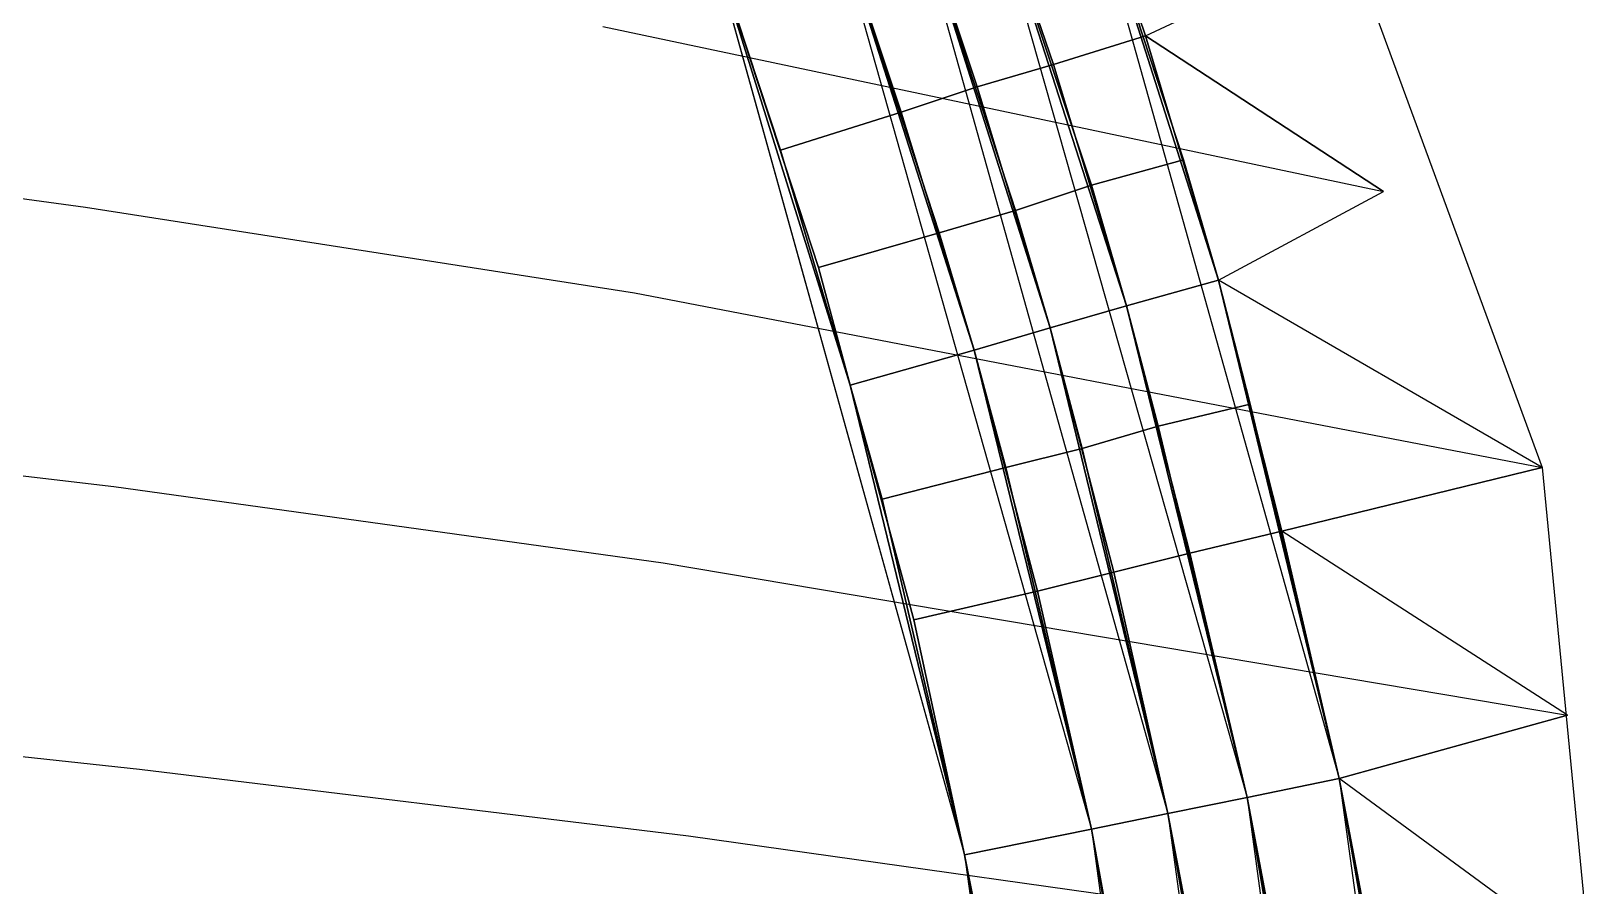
# Model space of a CAD drawing. Extents: x -24.1 to 24.1, y -24.4 to 24.4.
# Drawn here: x 19.059 to 23.97, y 4.482 to 7.175 of the extents above; entities that cross this region are included whole.
import ezdxf

# ---------------------------------------------------------------- set-up
doc = ezdxf.new("R2010")
doc.units = 0
doc.header["$MEASUREMENT"] = 0
for name, color, linetype in [('Concrete bases crown', 7, 'CONTINUOUS'), ('Concrete bases crown bottom', 7, 'CONTINUOUS'), ('Concrete bases crown side1', 7, 'CONTINUOUS'), ('Concrete bases crown side2', 7, 'CONTINUOUS'), ('Concrete bases crown side3', 7, 'CONTINUOUS'), ('Concrete bases crown side4', 7, 'CONTINUOUS'), ('Concrete bases crown top', 7, 'CONTINUOUS'), ('FEA1', 7, 'CONTINUOUS'), ('LowerTendons', 7, 'CONTINUOUS'), ('LowerTendons Crown', 7, 'CONTINUOUS'), ('Mappers', 7, 'CONTINUOUS'), ('SupportsSph', 7, 'CONTINUOUS'), ('TendonPoints1', 7, 'CONTINUOUS'), ('Tendons 1 internal', 7, 'CONTINUOUS'), ('Tendons 2 external', 7, 'CONTINUOUS'), ('Tendons 3 middle', 7, 'CONTINUOUS')]:
    doc.layers.add(name, color=color, linetype=linetype)

msp = doc.modelspace()

# ---------------------------------------------------------------- linework, layer by layer
at = {"layer": 'Concrete bases crown'}
for points in [[(22.31, 7.93, 58.95), (22.8, 6.39, 57.86), (22.69, 6.77, 57.58)], [(22.31, 7.93, 58.95), (23.18, 4.82, 58.95), (22.8, 6.39, 57.86)], [(22.8, 6.39, 54.58), (22.31, 7.93, 54.58), (22.57, 7.16, 55.13)], [(22.02, 7.83, 58.95), (22.51, 6.31, 57.86), (22.4, 6.69, 57.58)], [(22.02, 7.83, 58.95), (22.51, 6.31, 57.86), (22.4, 6.69, 57.58)], [(22.02, 7.83, 58.95), (22.89, 4.76, 58.95), (22.51, 6.31, 57.86)], [(22.02, 7.83, 58.95), (22.89, 4.76, 58.95), (22.51, 6.31, 57.86)], [(22.51, 6.31, 54.58), (22.02, 7.83, 54.58), (22.28, 7.07, 55.13)], [(22.51, 6.31, 54.58), (22.02, 7.83, 54.58), (22.28, 7.07, 55.13)], [(21.79, 7.75, 58.95), (22.27, 6.24, 57.86), (22.16, 6.61, 57.58)], [(21.79, 7.75, 58.95), (22.27, 6.24, 57.86), (22.16, 6.61, 57.58)], [(21.79, 7.75, 58.95), (22.64, 4.71, 58.95), (22.27, 6.24, 57.86)], [(21.79, 7.75, 58.95), (22.64, 4.71, 58.95), (22.27, 6.24, 57.86)], [(22.27, 6.24, 54.58), (21.79, 7.75, 54.58), (22.04, 7, 55.13)], [(22.27, 6.24, 54.58), (21.79, 7.75, 54.58), (22.04, 7, 55.13)], [(21.55, 7.67, 58.95), (22.03, 6.17, 57.86), (21.92, 6.54, 57.58)], [(21.55, 7.67, 58.95), (22.03, 6.17, 57.86), (21.92, 6.54, 57.58)], [(21.55, 7.67, 58.95), (22.4, 4.66, 58.95), (22.03, 6.17, 57.86)], [(21.55, 7.67, 58.95), (22.4, 4.66, 58.95), (22.03, 6.17, 57.86)], [(22.03, 6.17, 54.58), (21.55, 7.67, 54.58), (21.8, 6.92, 55.13)], [(22.03, 6.17, 54.58), (21.55, 7.67, 54.58), (21.8, 6.92, 55.13)], [(21.18, 7.53, 58.95), (21.64, 6.06, 57.86), (21.54, 6.43, 57.58)], [(21.18, 7.53, 58.95), (22, 4.58, 58.95), (21.64, 6.06, 57.86)], [(21.64, 6.06, 54.58), (21.18, 7.53, 54.58), (21.42, 6.8, 55.13)], [(23.18, 4.82, 58.95), (22.9, 6, 57.58), (22.8, 6.39, 57.86)], [(23.18, 4.82, 54.58), (22.8, 6.39, 54.58), (23, 5.6, 55.13)], [(22.89, 4.76, 58.95), (22.61, 5.93, 57.58), (22.51, 6.31, 57.86)], [(22.89, 4.76, 58.95), (22.61, 5.93, 57.58), (22.51, 6.31, 57.86)], [(22.89, 4.76, 54.58), (22.51, 6.31, 54.58), (22.71, 5.53, 55.13)], [(22.89, 4.76, 54.58), (22.51, 6.31, 54.58), (22.71, 5.53, 55.13)], [(22.64, 4.71, 58.95), (22.37, 5.86, 57.58), (22.27, 6.24, 57.86)], [(22.64, 4.71, 58.95), (22.37, 5.86, 57.58), (22.27, 6.24, 57.86)], [(22.64, 4.71, 54.58), (22.27, 6.24, 54.58), (22.47, 5.47, 55.13)], [(22.64, 4.71, 54.58), (22.27, 6.24, 54.58), (22.47, 5.47, 55.13)], [(22.4, 4.66, 58.95), (22.13, 5.8, 57.58), (22.03, 6.17, 57.86)], [(22.4, 4.66, 58.95), (22.13, 5.8, 57.58), (22.03, 6.17, 57.86)], [(22.4, 4.66, 54.58), (22.03, 6.17, 54.58), (22.23, 5.41, 55.13)], [(22.4, 4.66, 54.58), (22.03, 6.17, 54.58), (22.23, 5.41, 55.13)], [(22, 4.58, 58.95), (21.74, 5.7, 57.58), (21.64, 6.06, 57.86)], [(22, 4.58, 54.58), (21.64, 6.06, 54.58), (21.84, 5.32, 55.13)], [(23.18, 4.82, 58.95), (23.62, 1.62, 58.95), (23.46, 3.22, 57.86)], [(23.18, 4.82, 58.95), (23.46, 3.22, 57.86), (23.4, 3.62, 57.58)], [(23.46, 3.22, 54.58), (23.18, 4.82, 54.58), (23.33, 4.03, 55.13)], [(22.89, 4.76, 58.95), (23.32, 1.6, 58.95), (23.16, 3.18, 57.86)], [(22.89, 4.76, 58.95), (23.32, 1.6, 58.95), (23.16, 3.18, 57.86)], [(22.89, 4.76, 58.95), (23.16, 3.18, 57.86), (23.1, 3.57, 57.58)], [(22.89, 4.76, 58.95), (23.16, 3.18, 57.86), (23.1, 3.57, 57.58)], [(23.16, 3.18, 54.58), (22.89, 4.76, 54.58), (23.04, 3.97, 55.13)], [(23.16, 3.18, 54.58), (22.89, 4.76, 54.58), (23.04, 3.97, 55.13)], [(22.64, 4.71, 58.95), (23.07, 1.58, 58.95), (22.91, 3.15, 57.86)], [(22.64, 4.71, 58.95), (23.07, 1.58, 58.95), (22.91, 3.15, 57.86)], [(22.64, 4.71, 58.95), (22.91, 3.15, 57.86), (22.85, 3.54, 57.58)], [(22.64, 4.71, 58.95), (22.91, 3.15, 57.86), (22.85, 3.54, 57.58)], [(22.91, 3.15, 54.58), (22.64, 4.71, 54.58), (22.79, 3.93, 55.13)], [(22.91, 3.15, 54.58), (22.64, 4.71, 54.58), (22.79, 3.93, 55.13)], [(22.4, 4.66, 58.95), (22.82, 1.57, 58.95), (22.66, 3.11, 57.86)], [(22.4, 4.66, 58.95), (22.82, 1.57, 58.95), (22.66, 3.11, 57.86)], [(22.4, 4.66, 58.95), (22.66, 3.11, 57.86), (22.61, 3.5, 57.58)], [(22.4, 4.66, 58.95), (22.66, 3.11, 57.86), (22.61, 3.5, 57.58)], [(22.66, 3.11, 54.58), (22.4, 4.66, 54.58), (22.54, 3.89, 55.13)], [(22.66, 3.11, 54.58), (22.4, 4.66, 54.58), (22.54, 3.89, 55.13)], [(22, 4.58, 58.95), (22.42, 1.54, 58.95), (22.27, 3.06, 57.86)], [(22, 4.58, 58.95), (22.27, 3.06, 57.86), (22.21, 3.44, 57.58)], [(22.27, 3.06, 54.58), (22, 4.58, 54.58), (22.15, 3.82, 55.13)]]:
    msp.add_3dface(points, dxfattribs=at)
at = {"layer": 'Concrete bases crown bottom'}
for points in [[(22.02, 7.83, 58.95), (22.4, 6.69, 57.58), (22.02, 7.83, 56.77), (21.6, 8.95, 57.58)], [(21.79, 7.75, 58.95), (22.16, 6.61, 57.58), (21.79, 7.75, 56.77), (21.36, 8.85, 57.58)], [(21.55, 7.67, 58.95), (21.92, 6.54, 57.58), (21.55, 7.67, 56.77), (21.13, 8.76, 57.58)], [(21.18, 7.53, 58.95), (21.54, 6.43, 57.58), (21.18, 7.53, 56.77), (20.76, 8.6, 57.58)], [(22.02, 7.83, 55.67), (22.28, 7.07, 55.13), (22.02, 7.83, 54.58), (21.75, 8.57, 55.13)], [(22.02, 7.83, 56.77), (22.28, 7.07, 56.22), (22.02, 7.83, 55.67), (21.75, 8.57, 56.22)], [(21.79, 7.75, 55.67), (22.04, 7, 55.13), (21.79, 7.75, 54.58), (21.51, 8.48, 55.13)], [(21.79, 7.75, 56.77), (22.04, 7, 56.22), (21.79, 7.75, 55.67), (21.51, 8.48, 56.22)], [(21.55, 7.67, 55.67), (21.8, 6.92, 55.13), (21.55, 7.67, 54.58), (21.28, 8.39, 55.13)], [(21.55, 7.67, 56.77), (21.8, 6.92, 56.22), (21.55, 7.67, 55.67), (21.28, 8.39, 56.22)], [(21.18, 7.53, 55.67), (21.42, 6.8, 55.13), (21.18, 7.53, 54.58), (20.91, 8.24, 55.13)], [(21.18, 7.53, 56.77), (21.42, 6.8, 56.22), (21.18, 7.53, 55.67), (20.91, 8.24, 56.22)], [(22.28, 7.07, 56.22), (22.51, 6.31, 55.67), (22.28, 7.07, 55.13), (22.02, 7.83, 55.67)], [(22.02, 7.83, 56.77), (22.4, 6.69, 57.58), (22.51, 6.31, 57.13), (22.28, 7.07, 56.22)], [(22.04, 7, 56.22), (22.27, 6.24, 55.67), (22.04, 7, 55.13), (21.79, 7.75, 55.67)], [(21.79, 7.75, 56.77), (22.16, 6.61, 57.58), (22.27, 6.24, 57.13), (22.04, 7, 56.22)], [(21.8, 6.92, 56.22), (22.03, 6.17, 55.67), (21.8, 6.92, 55.13), (21.55, 7.67, 55.67)], [(21.55, 7.67, 56.77), (21.92, 6.54, 57.58), (22.03, 6.17, 57.13), (21.8, 6.92, 56.22)], [(21.42, 6.8, 56.22), (21.64, 6.06, 55.67), (21.42, 6.8, 55.13), (21.18, 7.53, 55.67)], [(21.18, 7.53, 56.77), (21.54, 6.43, 57.58), (21.64, 6.06, 57.13), (21.42, 6.8, 56.22)], [(22.51, 6.31, 55.67), (22.71, 5.53, 55.13), (22.51, 6.31, 54.58), (22.28, 7.07, 55.13)], [(22.28, 7.07, 56.22), (22.51, 6.31, 57.13), (22.71, 5.53, 56.22), (22.51, 6.31, 55.67)], [(22.27, 6.24, 55.67), (22.47, 5.47, 55.13), (22.27, 6.24, 54.58), (22.04, 7, 55.13)], [(22.04, 7, 56.22), (22.27, 6.24, 57.13), (22.47, 5.47, 56.22), (22.27, 6.24, 55.67)], [(22.03, 6.17, 55.67), (22.23, 5.41, 55.13), (22.03, 6.17, 54.58), (21.8, 6.92, 55.13)], [(21.8, 6.92, 56.22), (22.03, 6.17, 57.13), (22.23, 5.41, 56.22), (22.03, 6.17, 55.67)], [(21.64, 6.06, 55.67), (21.84, 5.32, 55.13), (21.64, 6.06, 54.58), (21.42, 6.8, 55.13)], [(21.42, 6.8, 56.22), (21.64, 6.06, 57.13), (21.84, 5.32, 56.22), (21.64, 6.06, 55.67)], [(22.4, 6.69, 57.58), (22.51, 6.31, 57.86), (22.61, 5.93, 57.58), (22.51, 6.31, 57.13)], [(22.16, 6.61, 57.58), (22.27, 6.24, 57.86), (22.37, 5.86, 57.58), (22.27, 6.24, 57.13)], [(21.92, 6.54, 57.58), (22.03, 6.17, 57.86), (22.13, 5.8, 57.58), (22.03, 6.17, 57.13)], [(21.54, 6.43, 57.58), (21.64, 6.06, 57.86), (21.74, 5.7, 57.58), (21.64, 6.06, 57.13)], [(22.71, 5.53, 56.22), (22.89, 4.76, 55.67), (22.71, 5.53, 55.13), (22.51, 6.31, 55.67)], [(22.51, 6.31, 57.13), (22.61, 5.93, 57.58), (22.89, 4.76, 56.77), (22.71, 5.53, 56.22)], [(22.47, 5.47, 56.22), (22.64, 4.71, 55.67), (22.47, 5.47, 55.13), (22.27, 6.24, 55.67)], [(22.27, 6.24, 57.13), (22.37, 5.86, 57.58), (22.64, 4.71, 56.77), (22.47, 5.47, 56.22)], [(22.23, 5.41, 56.22), (22.4, 4.66, 55.67), (22.23, 5.41, 55.13), (22.03, 6.17, 55.67)], [(22.03, 6.17, 57.13), (22.13, 5.8, 57.58), (22.4, 4.66, 56.77), (22.23, 5.41, 56.22)], [(21.84, 5.32, 56.22), (22, 4.58, 55.67), (21.84, 5.32, 55.13), (21.64, 6.06, 55.67)], [(21.64, 6.06, 57.13), (21.74, 5.7, 57.58), (22, 4.58, 56.77), (21.84, 5.32, 56.22)], [(22.89, 4.76, 58.95), (23.1, 3.57, 57.58), (22.89, 4.76, 56.77), (22.61, 5.93, 57.58)], [(22.64, 4.71, 58.95), (22.85, 3.54, 57.58), (22.64, 4.71, 56.77), (22.37, 5.86, 57.58)], [(22.4, 4.66, 58.95), (22.61, 3.5, 57.58), (22.4, 4.66, 56.77), (22.13, 5.8, 57.58)], [(22, 4.58, 58.95), (22.21, 3.44, 57.58), (22, 4.58, 56.77), (21.74, 5.7, 57.58)], [(22.89, 4.76, 55.67), (23.04, 3.97, 55.13), (22.89, 4.76, 54.58), (22.71, 5.53, 55.13)], [(22.89, 4.76, 56.77), (23.04, 3.97, 56.22), (22.89, 4.76, 55.67), (22.71, 5.53, 56.22)], [(22.64, 4.71, 55.67), (22.79, 3.93, 55.13), (22.64, 4.71, 54.58), (22.47, 5.47, 55.13)], [(22.64, 4.71, 56.77), (22.79, 3.93, 56.22), (22.64, 4.71, 55.67), (22.47, 5.47, 56.22)], [(22.4, 4.66, 55.67), (22.54, 3.89, 55.13), (22.4, 4.66, 54.58), (22.23, 5.41, 55.13)], [(22.4, 4.66, 56.77), (22.54, 3.89, 56.22), (22.4, 4.66, 55.67), (22.23, 5.41, 56.22)], [(22, 4.58, 55.67), (22.15, 3.82, 55.13), (22, 4.58, 54.58), (21.84, 5.32, 55.13)], [(22, 4.58, 56.77), (22.15, 3.82, 56.22), (22, 4.58, 55.67), (21.84, 5.32, 56.22)], [(23.04, 3.97, 56.22), (23.16, 3.18, 55.67), (23.04, 3.97, 55.13), (22.89, 4.76, 55.67)], [(23.1, 3.57, 57.58), (23.16, 3.18, 57.13), (23.04, 3.97, 56.22), (22.89, 4.76, 56.77)], [(22.79, 3.93, 56.22), (22.91, 3.15, 55.67), (22.79, 3.93, 55.13), (22.64, 4.71, 55.67)], [(22.85, 3.54, 57.58), (22.91, 3.15, 57.13), (22.79, 3.93, 56.22), (22.64, 4.71, 56.77)], [(22.54, 3.89, 56.22), (22.66, 3.11, 55.67), (22.54, 3.89, 55.13), (22.4, 4.66, 55.67)], [(22.61, 3.5, 57.58), (22.66, 3.11, 57.13), (22.54, 3.89, 56.22), (22.4, 4.66, 56.77)], [(22.15, 3.82, 56.22), (22.27, 3.06, 55.67), (22.15, 3.82, 55.13), (22, 4.58, 55.67)], [(22.21, 3.44, 57.58), (22.27, 3.06, 57.13), (22.15, 3.82, 56.22), (22, 4.58, 56.77)]]:
    msp.add_3dface(points, dxfattribs=at)
at = {"layer": 'Concrete bases crown side1'}
for points in [[(22.02, 7.83, 58.95), (22.4, 6.69, 57.58), (22.69, 6.77, 57.58), (22.31, 7.93, 58.95)], [(22.02, 7.83, 55.67), (22.28, 7.07, 55.13), (22.57, 7.16, 55.13), (22.31, 7.93, 55.67)], [(22.02, 7.83, 56.77), (22.28, 7.07, 56.22), (22.57, 7.16, 56.22), (22.31, 7.93, 56.77)], [(22.02, 7.83, 56.77), (22.4, 6.69, 57.58), (22.69, 6.77, 57.58), (22.31, 7.93, 56.77)], [(21.79, 7.75, 58.95), (22.16, 6.61, 57.58), (22.4, 6.69, 57.58), (22.02, 7.83, 58.95)], [(21.79, 7.75, 55.67), (22.04, 7, 55.13), (22.28, 7.07, 55.13), (22.02, 7.83, 55.67)], [(21.79, 7.75, 56.77), (22.04, 7, 56.22), (22.28, 7.07, 56.22), (22.02, 7.83, 56.77)], [(21.79, 7.75, 56.77), (22.16, 6.61, 57.58), (22.4, 6.69, 57.58), (22.02, 7.83, 56.77)], [(21.55, 7.67, 58.95), (21.92, 6.54, 57.58), (22.16, 6.61, 57.58), (21.79, 7.75, 58.95)], [(21.55, 7.67, 55.67), (21.8, 6.92, 55.13), (22.04, 7, 55.13), (21.79, 7.75, 55.67)], [(21.55, 7.67, 56.77), (21.8, 6.92, 56.22), (22.04, 7, 56.22), (21.79, 7.75, 56.77)], [(21.55, 7.67, 56.77), (21.92, 6.54, 57.58), (22.16, 6.61, 57.58), (21.79, 7.75, 56.77)], [(21.18, 7.53, 58.95), (21.54, 6.43, 57.58), (21.92, 6.54, 57.58), (21.55, 7.67, 58.95)], [(21.18, 7.53, 55.67), (21.42, 6.8, 55.13), (21.8, 6.92, 55.13), (21.55, 7.67, 55.67)], [(21.18, 7.53, 56.77), (21.42, 6.8, 56.22), (21.8, 6.92, 56.22), (21.55, 7.67, 56.77)], [(21.18, 7.53, 56.77), (21.54, 6.43, 57.58), (21.92, 6.54, 57.58), (21.55, 7.67, 56.77)], [(22.28, 7.07, 56.22), (22.51, 6.31, 55.67), (22.8, 6.39, 55.67), (22.57, 7.16, 56.22)], [(22.28, 7.07, 56.22), (22.51, 6.31, 57.13), (22.8, 6.39, 57.13), (22.57, 7.16, 56.22)], [(22.04, 7, 56.22), (22.27, 6.24, 55.67), (22.51, 6.31, 55.67), (22.28, 7.07, 56.22)], [(22.04, 7, 56.22), (22.27, 6.24, 57.13), (22.51, 6.31, 57.13), (22.28, 7.07, 56.22)], [(21.8, 6.92, 56.22), (22.03, 6.17, 55.67), (22.27, 6.24, 55.67), (22.04, 7, 56.22)], [(21.8, 6.92, 56.22), (22.03, 6.17, 57.13), (22.27, 6.24, 57.13), (22.04, 7, 56.22)], [(21.42, 6.8, 56.22), (21.64, 6.06, 55.67), (22.03, 6.17, 55.67), (21.8, 6.92, 56.22)], [(21.42, 6.8, 56.22), (21.64, 6.06, 57.13), (22.03, 6.17, 57.13), (21.8, 6.92, 56.22)], [(22.4, 6.69, 57.58), (22.51, 6.31, 57.86), (22.8, 6.39, 57.86), (22.69, 6.77, 57.58)], [(22.16, 6.61, 57.58), (22.27, 6.24, 57.86), (22.51, 6.31, 57.86), (22.4, 6.69, 57.58)], [(21.92, 6.54, 57.58), (22.03, 6.17, 57.86), (22.27, 6.24, 57.86), (22.16, 6.61, 57.58)], [(21.54, 6.43, 57.58), (21.64, 6.06, 57.86), (22.03, 6.17, 57.86), (21.92, 6.54, 57.58)], [(22.51, 6.31, 55.67), (22.71, 5.53, 55.13), (23, 5.6, 55.13), (22.8, 6.39, 55.67)], [(22.51, 6.31, 57.13), (22.61, 5.93, 57.58), (22.9, 6, 57.58), (22.8, 6.39, 57.13)], [(22.27, 6.24, 55.67), (22.47, 5.47, 55.13), (22.71, 5.53, 55.13), (22.51, 6.31, 55.67)], [(22.27, 6.24, 57.13), (22.37, 5.86, 57.58), (22.61, 5.93, 57.58), (22.51, 6.31, 57.13)], [(22.03, 6.17, 55.67), (22.23, 5.41, 55.13), (22.47, 5.47, 55.13), (22.27, 6.24, 55.67)], [(22.03, 6.17, 57.13), (22.13, 5.8, 57.58), (22.37, 5.86, 57.58), (22.27, 6.24, 57.13)], [(21.64, 6.06, 55.67), (21.84, 5.32, 55.13), (22.23, 5.41, 55.13), (22.03, 6.17, 55.67)], [(21.64, 6.06, 57.13), (21.74, 5.7, 57.58), (22.13, 5.8, 57.58), (22.03, 6.17, 57.13)], [(22.71, 5.53, 56.22), (22.89, 4.76, 55.67), (23.18, 4.82, 55.67), (23, 5.6, 56.22)], [(22.47, 5.47, 56.22), (22.64, 4.71, 55.67), (22.89, 4.76, 55.67), (22.71, 5.53, 56.22)], [(22.23, 5.41, 56.22), (22.4, 4.66, 55.67), (22.64, 4.71, 55.67), (22.47, 5.47, 56.22)], [(21.84, 5.32, 56.22), (22, 4.58, 55.67), (22.4, 4.66, 55.67), (22.23, 5.41, 56.22)], [(22.89, 4.76, 58.95), (23.1, 3.57, 57.58), (23.4, 3.62, 57.58), (23.18, 4.82, 58.95)], [(22.89, 4.76, 55.67), (23.04, 3.97, 55.13), (23.33, 4.03, 55.13), (23.18, 4.82, 55.67)], [(22.89, 4.76, 56.77), (23.04, 3.97, 56.22), (23.33, 4.03, 56.22), (23.18, 4.82, 56.77)], [(22.64, 4.71, 58.95), (22.85, 3.54, 57.58), (23.1, 3.57, 57.58), (22.89, 4.76, 58.95)], [(22.64, 4.71, 55.67), (22.79, 3.93, 55.13), (23.04, 3.97, 55.13), (22.89, 4.76, 55.67)], [(22.64, 4.71, 56.77), (22.79, 3.93, 56.22), (23.04, 3.97, 56.22), (22.89, 4.76, 56.77)], [(22.4, 4.66, 58.95), (22.61, 3.5, 57.58), (22.85, 3.54, 57.58), (22.64, 4.71, 58.95)], [(22.4, 4.66, 55.67), (22.54, 3.89, 55.13), (22.79, 3.93, 55.13), (22.64, 4.71, 55.67)], [(22.4, 4.66, 56.77), (22.54, 3.89, 56.22), (22.79, 3.93, 56.22), (22.64, 4.71, 56.77)], [(22, 4.58, 58.95), (22.21, 3.44, 57.58), (22.61, 3.5, 57.58), (22.4, 4.66, 58.95)], [(22, 4.58, 55.67), (22.15, 3.82, 55.13), (22.54, 3.89, 55.13), (22.4, 4.66, 55.67)], [(22, 4.58, 56.77), (22.15, 3.82, 56.22), (22.54, 3.89, 56.22), (22.4, 4.66, 56.77)]]:
    msp.add_3dface(points, dxfattribs=at)
at = {"layer": 'Concrete bases crown side2'}
for points in [[(22.4, 6.69, 57.58), (22.02, 7.83, 56.77), (22.31, 7.93, 56.77), (22.69, 6.77, 57.58)], [(22.28, 7.07, 55.13), (22.02, 7.83, 54.58), (22.31, 7.93, 54.58), (22.57, 7.16, 55.13)], [(22.28, 7.07, 56.22), (22.02, 7.83, 55.67), (22.31, 7.93, 55.67), (22.57, 7.16, 56.22)], [(22.16, 6.61, 57.58), (21.79, 7.75, 56.77), (22.02, 7.83, 56.77), (22.4, 6.69, 57.58)], [(22.04, 7, 55.13), (21.79, 7.75, 54.58), (22.02, 7.83, 54.58), (22.28, 7.07, 55.13)], [(22.04, 7, 56.22), (21.79, 7.75, 55.67), (22.02, 7.83, 55.67), (22.28, 7.07, 56.22)], [(21.92, 6.54, 57.58), (21.55, 7.67, 56.77), (21.79, 7.75, 56.77), (22.16, 6.61, 57.58)], [(21.8, 6.92, 55.13), (21.55, 7.67, 54.58), (21.79, 7.75, 54.58), (22.04, 7, 55.13)], [(21.8, 6.92, 56.22), (21.55, 7.67, 55.67), (21.79, 7.75, 55.67), (22.04, 7, 56.22)], [(21.54, 6.43, 57.58), (21.18, 7.53, 56.77), (21.55, 7.67, 56.77), (21.92, 6.54, 57.58)], [(21.42, 6.8, 55.13), (21.18, 7.53, 54.58), (21.55, 7.67, 54.58), (21.8, 6.92, 55.13)], [(21.42, 6.8, 56.22), (21.18, 7.53, 55.67), (21.55, 7.67, 55.67), (21.8, 6.92, 56.22)], [(22.51, 6.31, 55.67), (22.28, 7.07, 55.13), (22.57, 7.16, 55.13), (22.8, 6.39, 55.67)], [(22.27, 6.24, 55.67), (22.04, 7, 55.13), (22.28, 7.07, 55.13), (22.51, 6.31, 55.67)], [(22.03, 6.17, 55.67), (21.8, 6.92, 55.13), (22.04, 7, 55.13), (22.27, 6.24, 55.67)], [(21.64, 6.06, 55.67), (21.42, 6.8, 55.13), (21.8, 6.92, 55.13), (22.03, 6.17, 55.67)], [(22.4, 6.69, 57.58), (22.51, 6.31, 57.13), (22.8, 6.39, 57.13), (22.69, 6.77, 57.58)], [(22.16, 6.61, 57.58), (22.27, 6.24, 57.13), (22.51, 6.31, 57.13), (22.4, 6.69, 57.58)], [(21.92, 6.54, 57.58), (22.03, 6.17, 57.13), (22.27, 6.24, 57.13), (22.16, 6.61, 57.58)], [(21.54, 6.43, 57.58), (21.64, 6.06, 57.13), (22.03, 6.17, 57.13), (21.92, 6.54, 57.58)], [(22.51, 6.31, 57.86), (22.61, 5.93, 57.58), (22.9, 6, 57.58), (22.8, 6.39, 57.86)], [(22.71, 5.53, 55.13), (22.51, 6.31, 54.58), (22.8, 6.39, 54.58), (23, 5.6, 55.13)], [(22.51, 6.31, 57.13), (22.71, 5.53, 56.22), (23, 5.6, 56.22), (22.8, 6.39, 57.13)], [(22.27, 6.24, 57.86), (22.37, 5.86, 57.58), (22.61, 5.93, 57.58), (22.51, 6.31, 57.86)], [(22.47, 5.47, 55.13), (22.27, 6.24, 54.58), (22.51, 6.31, 54.58), (22.71, 5.53, 55.13)], [(22.27, 6.24, 57.13), (22.47, 5.47, 56.22), (22.71, 5.53, 56.22), (22.51, 6.31, 57.13)], [(22.03, 6.17, 57.86), (22.13, 5.8, 57.58), (22.37, 5.86, 57.58), (22.27, 6.24, 57.86)], [(22.23, 5.41, 55.13), (22.03, 6.17, 54.58), (22.27, 6.24, 54.58), (22.47, 5.47, 55.13)], [(22.03, 6.17, 57.13), (22.23, 5.41, 56.22), (22.47, 5.47, 56.22), (22.27, 6.24, 57.13)], [(21.64, 6.06, 57.86), (21.74, 5.7, 57.58), (22.13, 5.8, 57.58), (22.03, 6.17, 57.86)], [(21.84, 5.32, 55.13), (21.64, 6.06, 54.58), (22.03, 6.17, 54.58), (22.23, 5.41, 55.13)], [(21.64, 6.06, 57.13), (21.84, 5.32, 56.22), (22.23, 5.41, 56.22), (22.03, 6.17, 57.13)], [(22.61, 5.93, 57.58), (22.89, 4.76, 56.77), (23.18, 4.82, 56.77), (22.9, 6, 57.58)], [(22.37, 5.86, 57.58), (22.64, 4.71, 56.77), (22.89, 4.76, 56.77), (22.61, 5.93, 57.58)], [(22.13, 5.8, 57.58), (22.4, 4.66, 56.77), (22.64, 4.71, 56.77), (22.37, 5.86, 57.58)], [(21.74, 5.7, 57.58), (22, 4.58, 56.77), (22.4, 4.66, 56.77), (22.13, 5.8, 57.58)], [(22.89, 4.76, 55.67), (22.71, 5.53, 55.13), (23, 5.6, 55.13), (23.18, 4.82, 55.67)], [(22.64, 4.71, 55.67), (22.47, 5.47, 55.13), (22.71, 5.53, 55.13), (22.89, 4.76, 55.67)], [(22.4, 4.66, 55.67), (22.23, 5.41, 55.13), (22.47, 5.47, 55.13), (22.64, 4.71, 55.67)], [(22, 4.58, 55.67), (21.84, 5.32, 55.13), (22.23, 5.41, 55.13), (22.4, 4.66, 55.67)], [(23.1, 3.57, 57.58), (22.89, 4.76, 56.77), (23.18, 4.82, 56.77), (23.4, 3.62, 57.58)], [(23.04, 3.97, 55.13), (22.89, 4.76, 54.58), (23.18, 4.82, 54.58), (23.33, 4.03, 55.13)], [(23.04, 3.97, 56.22), (22.89, 4.76, 55.67), (23.18, 4.82, 55.67), (23.33, 4.03, 56.22)], [(22.85, 3.54, 57.58), (22.64, 4.71, 56.77), (22.89, 4.76, 56.77), (23.1, 3.57, 57.58)], [(22.79, 3.93, 55.13), (22.64, 4.71, 54.58), (22.89, 4.76, 54.58), (23.04, 3.97, 55.13)], [(22.79, 3.93, 56.22), (22.64, 4.71, 55.67), (22.89, 4.76, 55.67), (23.04, 3.97, 56.22)], [(22.61, 3.5, 57.58), (22.4, 4.66, 56.77), (22.64, 4.71, 56.77), (22.85, 3.54, 57.58)], [(22.54, 3.89, 55.13), (22.4, 4.66, 54.58), (22.64, 4.71, 54.58), (22.79, 3.93, 55.13)], [(22.54, 3.89, 56.22), (22.4, 4.66, 55.67), (22.64, 4.71, 55.67), (22.79, 3.93, 56.22)], [(22.21, 3.44, 57.58), (22, 4.58, 56.77), (22.4, 4.66, 56.77), (22.61, 3.5, 57.58)], [(22.15, 3.82, 55.13), (22, 4.58, 54.58), (22.4, 4.66, 54.58), (22.54, 3.89, 55.13)], [(22.15, 3.82, 56.22), (22, 4.58, 55.67), (22.4, 4.66, 55.67), (22.54, 3.89, 56.22)]]:
    msp.add_3dface(points, dxfattribs=at)
at = {"layer": 'Concrete bases crown side3'}
for points in [[(22.28, 7.07, 55.13), (22.02, 7.83, 55.67), (22.31, 7.93, 55.67), (22.57, 7.16, 55.13)], [(22.04, 7, 55.13), (21.79, 7.75, 55.67), (22.02, 7.83, 55.67), (22.28, 7.07, 55.13)], [(21.8, 6.92, 55.13), (21.55, 7.67, 55.67), (21.79, 7.75, 55.67), (22.04, 7, 55.13)], [(21.42, 6.8, 55.13), (21.18, 7.53, 55.67), (21.55, 7.67, 55.67), (21.8, 6.92, 55.13)], [(22.51, 6.31, 54.58), (22.28, 7.07, 55.13), (22.57, 7.16, 55.13), (22.8, 6.39, 54.58)], [(22.51, 6.31, 57.13), (22.28, 7.07, 56.22), (22.57, 7.16, 56.22), (22.8, 6.39, 57.13)], [(22.27, 6.24, 54.58), (22.04, 7, 55.13), (22.28, 7.07, 55.13), (22.51, 6.31, 54.58)], [(22.27, 6.24, 57.13), (22.04, 7, 56.22), (22.28, 7.07, 56.22), (22.51, 6.31, 57.13)], [(22.03, 6.17, 54.58), (21.8, 6.92, 55.13), (22.04, 7, 55.13), (22.27, 6.24, 54.58)], [(22.03, 6.17, 57.13), (21.8, 6.92, 56.22), (22.04, 7, 56.22), (22.27, 6.24, 57.13)], [(21.64, 6.06, 54.58), (21.42, 6.8, 55.13), (21.8, 6.92, 55.13), (22.03, 6.17, 54.58)], [(21.64, 6.06, 57.13), (21.42, 6.8, 56.22), (21.8, 6.92, 56.22), (22.03, 6.17, 57.13)], [(22.61, 5.93, 57.58), (22.51, 6.31, 57.13), (22.8, 6.39, 57.13), (22.9, 6, 57.58)], [(22.71, 5.53, 55.13), (22.51, 6.31, 55.67), (22.8, 6.39, 55.67), (23, 5.6, 55.13)], [(22.71, 5.53, 56.22), (22.51, 6.31, 55.67), (22.8, 6.39, 55.67), (23, 5.6, 56.22)], [(22.37, 5.86, 57.58), (22.27, 6.24, 57.13), (22.51, 6.31, 57.13), (22.61, 5.93, 57.58)], [(22.47, 5.47, 55.13), (22.27, 6.24, 55.67), (22.51, 6.31, 55.67), (22.71, 5.53, 55.13)], [(22.47, 5.47, 56.22), (22.27, 6.24, 55.67), (22.51, 6.31, 55.67), (22.71, 5.53, 56.22)], [(22.13, 5.8, 57.58), (22.03, 6.17, 57.13), (22.27, 6.24, 57.13), (22.37, 5.86, 57.58)], [(22.23, 5.41, 55.13), (22.03, 6.17, 55.67), (22.27, 6.24, 55.67), (22.47, 5.47, 55.13)], [(22.23, 5.41, 56.22), (22.03, 6.17, 55.67), (22.27, 6.24, 55.67), (22.47, 5.47, 56.22)], [(21.74, 5.7, 57.58), (21.64, 6.06, 57.13), (22.03, 6.17, 57.13), (22.13, 5.8, 57.58)], [(21.84, 5.32, 55.13), (21.64, 6.06, 55.67), (22.03, 6.17, 55.67), (22.23, 5.41, 55.13)], [(21.84, 5.32, 56.22), (21.64, 6.06, 55.67), (22.03, 6.17, 55.67), (22.23, 5.41, 56.22)], [(22.89, 4.76, 56.77), (22.61, 5.93, 57.58), (22.9, 6, 57.58), (23.18, 4.82, 56.77)], [(22.64, 4.71, 56.77), (22.37, 5.86, 57.58), (22.61, 5.93, 57.58), (22.89, 4.76, 56.77)], [(22.4, 4.66, 56.77), (22.13, 5.8, 57.58), (22.37, 5.86, 57.58), (22.64, 4.71, 56.77)], [(22, 4.58, 56.77), (21.74, 5.7, 57.58), (22.13, 5.8, 57.58), (22.4, 4.66, 56.77)], [(22.89, 4.76, 54.58), (22.71, 5.53, 55.13), (23, 5.6, 55.13), (23.18, 4.82, 54.58)], [(22.89, 4.76, 55.67), (22.71, 5.53, 56.22), (23, 5.6, 56.22), (23.18, 4.82, 55.67)], [(22.89, 4.76, 56.77), (22.71, 5.53, 56.22), (23, 5.6, 56.22), (23.18, 4.82, 56.77)], [(22.64, 4.71, 54.58), (22.47, 5.47, 55.13), (22.71, 5.53, 55.13), (22.89, 4.76, 54.58)], [(22.64, 4.71, 55.67), (22.47, 5.47, 56.22), (22.71, 5.53, 56.22), (22.89, 4.76, 55.67)], [(22.64, 4.71, 56.77), (22.47, 5.47, 56.22), (22.71, 5.53, 56.22), (22.89, 4.76, 56.77)], [(22.4, 4.66, 54.58), (22.23, 5.41, 55.13), (22.47, 5.47, 55.13), (22.64, 4.71, 54.58)], [(22.4, 4.66, 55.67), (22.23, 5.41, 56.22), (22.47, 5.47, 56.22), (22.64, 4.71, 55.67)], [(22.4, 4.66, 56.77), (22.23, 5.41, 56.22), (22.47, 5.47, 56.22), (22.64, 4.71, 56.77)], [(22, 4.58, 54.58), (21.84, 5.32, 55.13), (22.23, 5.41, 55.13), (22.4, 4.66, 54.58)], [(22, 4.58, 55.67), (21.84, 5.32, 56.22), (22.23, 5.41, 56.22), (22.4, 4.66, 55.67)], [(22, 4.58, 56.77), (21.84, 5.32, 56.22), (22.23, 5.41, 56.22), (22.4, 4.66, 56.77)], [(23.04, 3.97, 55.13), (22.89, 4.76, 55.67), (23.18, 4.82, 55.67), (23.33, 4.03, 55.13)], [(23.04, 3.97, 56.22), (22.89, 4.76, 56.77), (23.18, 4.82, 56.77), (23.33, 4.03, 56.22)], [(22.79, 3.93, 55.13), (22.64, 4.71, 55.67), (22.89, 4.76, 55.67), (23.04, 3.97, 55.13)], [(22.79, 3.93, 56.22), (22.64, 4.71, 56.77), (22.89, 4.76, 56.77), (23.04, 3.97, 56.22)], [(22.54, 3.89, 55.13), (22.4, 4.66, 55.67), (22.64, 4.71, 55.67), (22.79, 3.93, 55.13)], [(22.54, 3.89, 56.22), (22.4, 4.66, 56.77), (22.64, 4.71, 56.77), (22.79, 3.93, 56.22)], [(22.15, 3.82, 55.13), (22, 4.58, 55.67), (22.4, 4.66, 55.67), (22.54, 3.89, 55.13)], [(22.15, 3.82, 56.22), (22, 4.58, 56.77), (22.4, 4.66, 56.77), (22.54, 3.89, 56.22)]]:
    msp.add_3dface(points, dxfattribs=at)
at = {"layer": 'Concrete bases crown side4'}
for points in [[(22.02, 7.83, 55.67), (22.28, 7.07, 56.22), (22.57, 7.16, 56.22), (22.31, 7.93, 55.67)], [(22.28, 7.07, 56.22), (22.02, 7.83, 56.77), (22.31, 7.93, 56.77), (22.57, 7.16, 56.22)], [(21.79, 7.75, 55.67), (22.04, 7, 56.22), (22.28, 7.07, 56.22), (22.02, 7.83, 55.67)], [(22.04, 7, 56.22), (21.79, 7.75, 56.77), (22.02, 7.83, 56.77), (22.28, 7.07, 56.22)], [(21.55, 7.67, 55.67), (21.8, 6.92, 56.22), (22.04, 7, 56.22), (21.79, 7.75, 55.67)], [(21.8, 6.92, 56.22), (21.55, 7.67, 56.77), (21.79, 7.75, 56.77), (22.04, 7, 56.22)], [(21.18, 7.53, 55.67), (21.42, 6.8, 56.22), (21.8, 6.92, 56.22), (21.55, 7.67, 55.67)], [(21.42, 6.8, 56.22), (21.18, 7.53, 56.77), (21.55, 7.67, 56.77), (21.8, 6.92, 56.22)], [(22.28, 7.07, 55.13), (22.51, 6.31, 55.67), (22.8, 6.39, 55.67), (22.57, 7.16, 55.13)], [(22.51, 6.31, 55.67), (22.28, 7.07, 56.22), (22.57, 7.16, 56.22), (22.8, 6.39, 55.67)], [(22.04, 7, 55.13), (22.27, 6.24, 55.67), (22.51, 6.31, 55.67), (22.28, 7.07, 55.13)], [(22.27, 6.24, 55.67), (22.04, 7, 56.22), (22.28, 7.07, 56.22), (22.51, 6.31, 55.67)], [(21.8, 6.92, 55.13), (22.03, 6.17, 55.67), (22.27, 6.24, 55.67), (22.04, 7, 55.13)], [(22.03, 6.17, 55.67), (21.8, 6.92, 56.22), (22.04, 7, 56.22), (22.27, 6.24, 55.67)], [(21.42, 6.8, 55.13), (21.64, 6.06, 55.67), (22.03, 6.17, 55.67), (21.8, 6.92, 55.13)], [(21.64, 6.06, 55.67), (21.42, 6.8, 56.22), (21.8, 6.92, 56.22), (22.03, 6.17, 55.67)], [(22.51, 6.31, 57.13), (22.4, 6.69, 57.58), (22.69, 6.77, 57.58), (22.8, 6.39, 57.13)], [(22.27, 6.24, 57.13), (22.16, 6.61, 57.58), (22.4, 6.69, 57.58), (22.51, 6.31, 57.13)], [(22.03, 6.17, 57.13), (21.92, 6.54, 57.58), (22.16, 6.61, 57.58), (22.27, 6.24, 57.13)], [(21.64, 6.06, 57.13), (21.54, 6.43, 57.58), (21.92, 6.54, 57.58), (22.03, 6.17, 57.13)], [(22.51, 6.31, 55.67), (22.71, 5.53, 56.22), (23, 5.6, 56.22), (22.8, 6.39, 55.67)], [(22.71, 5.53, 56.22), (22.51, 6.31, 57.13), (22.8, 6.39, 57.13), (23, 5.6, 56.22)], [(22.27, 6.24, 55.67), (22.47, 5.47, 56.22), (22.71, 5.53, 56.22), (22.51, 6.31, 55.67)], [(22.47, 5.47, 56.22), (22.27, 6.24, 57.13), (22.51, 6.31, 57.13), (22.71, 5.53, 56.22)], [(22.03, 6.17, 55.67), (22.23, 5.41, 56.22), (22.47, 5.47, 56.22), (22.27, 6.24, 55.67)], [(22.23, 5.41, 56.22), (22.03, 6.17, 57.13), (22.27, 6.24, 57.13), (22.47, 5.47, 56.22)], [(21.64, 6.06, 55.67), (21.84, 5.32, 56.22), (22.23, 5.41, 56.22), (22.03, 6.17, 55.67)], [(21.84, 5.32, 56.22), (21.64, 6.06, 57.13), (22.03, 6.17, 57.13), (22.23, 5.41, 56.22)], [(22.61, 5.93, 57.58), (22.89, 4.76, 58.95), (23.18, 4.82, 58.95), (22.9, 6, 57.58)], [(22.37, 5.86, 57.58), (22.64, 4.71, 58.95), (22.89, 4.76, 58.95), (22.61, 5.93, 57.58)], [(22.13, 5.8, 57.58), (22.4, 4.66, 58.95), (22.64, 4.71, 58.95), (22.37, 5.86, 57.58)], [(21.74, 5.7, 57.58), (22, 4.58, 58.95), (22.4, 4.66, 58.95), (22.13, 5.8, 57.58)], [(22.71, 5.53, 55.13), (22.89, 4.76, 55.67), (23.18, 4.82, 55.67), (23, 5.6, 55.13)], [(22.71, 5.53, 56.22), (22.89, 4.76, 56.77), (23.18, 4.82, 56.77), (23, 5.6, 56.22)], [(22.47, 5.47, 55.13), (22.64, 4.71, 55.67), (22.89, 4.76, 55.67), (22.71, 5.53, 55.13)], [(22.47, 5.47, 56.22), (22.64, 4.71, 56.77), (22.89, 4.76, 56.77), (22.71, 5.53, 56.22)], [(22.23, 5.41, 55.13), (22.4, 4.66, 55.67), (22.64, 4.71, 55.67), (22.47, 5.47, 55.13)], [(22.23, 5.41, 56.22), (22.4, 4.66, 56.77), (22.64, 4.71, 56.77), (22.47, 5.47, 56.22)], [(21.84, 5.32, 55.13), (22, 4.58, 55.67), (22.4, 4.66, 55.67), (22.23, 5.41, 55.13)], [(21.84, 5.32, 56.22), (22, 4.58, 56.77), (22.4, 4.66, 56.77), (22.23, 5.41, 56.22)], [(22.89, 4.76, 55.67), (23.04, 3.97, 56.22), (23.33, 4.03, 56.22), (23.18, 4.82, 55.67)], [(22.89, 4.76, 56.77), (23.1, 3.57, 57.58), (23.4, 3.62, 57.58), (23.18, 4.82, 56.77)], [(22.64, 4.71, 55.67), (22.79, 3.93, 56.22), (23.04, 3.97, 56.22), (22.89, 4.76, 55.67)], [(22.64, 4.71, 56.77), (22.85, 3.54, 57.58), (23.1, 3.57, 57.58), (22.89, 4.76, 56.77)], [(22.4, 4.66, 55.67), (22.54, 3.89, 56.22), (22.79, 3.93, 56.22), (22.64, 4.71, 55.67)], [(22.4, 4.66, 56.77), (22.61, 3.5, 57.58), (22.85, 3.54, 57.58), (22.64, 4.71, 56.77)], [(22, 4.58, 55.67), (22.15, 3.82, 56.22), (22.54, 3.89, 56.22), (22.4, 4.66, 55.67)], [(22, 4.58, 56.77), (22.21, 3.44, 57.58), (22.61, 3.5, 57.58), (22.4, 4.66, 56.77)]]:
    msp.add_3dface(points, dxfattribs=at)
at = {"layer": 'Concrete bases crown top'}
for points in [[(22.31, 7.93, 58.95), (22.69, 6.77, 57.58), (22.31, 7.93, 56.77), (21.87, 9.06, 57.58)], [(22.02, 7.83, 58.95), (22.4, 6.69, 57.58), (22.02, 7.83, 56.77), (21.6, 8.95, 57.58)], [(21.79, 7.75, 58.95), (22.16, 6.61, 57.58), (21.79, 7.75, 56.77), (21.36, 8.85, 57.58)], [(21.55, 7.67, 58.95), (21.92, 6.54, 57.58), (21.55, 7.67, 56.77), (21.13, 8.76, 57.58)], [(22.31, 7.93, 55.67), (22.57, 7.16, 55.13), (22.31, 7.93, 54.58), (22.03, 8.68, 55.13)], [(22.31, 7.93, 56.77), (22.57, 7.16, 56.22), (22.31, 7.93, 55.67), (22.03, 8.68, 56.22)], [(22.02, 7.83, 55.67), (22.28, 7.07, 55.13), (22.02, 7.83, 54.58), (21.75, 8.57, 55.13)], [(22.02, 7.83, 56.77), (22.28, 7.07, 56.22), (22.02, 7.83, 55.67), (21.75, 8.57, 56.22)], [(21.79, 7.75, 55.67), (22.04, 7, 55.13), (21.79, 7.75, 54.58), (21.51, 8.48, 55.13)], [(21.79, 7.75, 56.77), (22.04, 7, 56.22), (21.79, 7.75, 55.67), (21.51, 8.48, 56.22)], [(21.55, 7.67, 55.67), (21.8, 6.92, 55.13), (21.55, 7.67, 54.58), (21.28, 8.39, 55.13)], [(21.55, 7.67, 56.77), (21.8, 6.92, 56.22), (21.55, 7.67, 55.67), (21.28, 8.39, 56.22)], [(22.57, 7.16, 56.22), (22.8, 6.39, 55.67), (22.57, 7.16, 55.13), (22.31, 7.93, 55.67)], [(22.31, 7.93, 56.77), (22.69, 6.77, 57.58), (22.8, 6.39, 57.13), (22.57, 7.16, 56.22)], [(22.28, 7.07, 56.22), (22.51, 6.31, 55.67), (22.28, 7.07, 55.13), (22.02, 7.83, 55.67)], [(22.02, 7.83, 56.77), (22.4, 6.69, 57.58), (22.51, 6.31, 57.13), (22.28, 7.07, 56.22)], [(22.04, 7, 56.22), (22.27, 6.24, 55.67), (22.04, 7, 55.13), (21.79, 7.75, 55.67)], [(21.79, 7.75, 56.77), (22.16, 6.61, 57.58), (22.27, 6.24, 57.13), (22.04, 7, 56.22)], [(21.8, 6.92, 56.22), (22.03, 6.17, 55.67), (21.8, 6.92, 55.13), (21.55, 7.67, 55.67)], [(21.55, 7.67, 56.77), (21.92, 6.54, 57.58), (22.03, 6.17, 57.13), (21.8, 6.92, 56.22)], [(22.8, 6.39, 55.67), (23, 5.6, 55.13), (22.8, 6.39, 54.58), (22.57, 7.16, 55.13)], [(22.57, 7.16, 56.22), (22.8, 6.39, 57.13), (23, 5.6, 56.22), (22.8, 6.39, 55.67)], [(22.51, 6.31, 55.67), (22.71, 5.53, 55.13), (22.51, 6.31, 54.58), (22.28, 7.07, 55.13)], [(22.28, 7.07, 56.22), (22.51, 6.31, 57.13), (22.71, 5.53, 56.22), (22.51, 6.31, 55.67)], [(22.27, 6.24, 55.67), (22.47, 5.47, 55.13), (22.27, 6.24, 54.58), (22.04, 7, 55.13)], [(22.04, 7, 56.22), (22.27, 6.24, 57.13), (22.47, 5.47, 56.22), (22.27, 6.24, 55.67)], [(22.03, 6.17, 55.67), (22.23, 5.41, 55.13), (22.03, 6.17, 54.58), (21.8, 6.92, 55.13)], [(21.8, 6.92, 56.22), (22.03, 6.17, 57.13), (22.23, 5.41, 56.22), (22.03, 6.17, 55.67)], [(22.69, 6.77, 57.58), (22.8, 6.39, 57.86), (22.9, 6, 57.58), (22.8, 6.39, 57.13)], [(22.4, 6.69, 57.58), (22.51, 6.31, 57.86), (22.61, 5.93, 57.58), (22.51, 6.31, 57.13)], [(22.16, 6.61, 57.58), (22.27, 6.24, 57.86), (22.37, 5.86, 57.58), (22.27, 6.24, 57.13)], [(21.92, 6.54, 57.58), (22.03, 6.17, 57.86), (22.13, 5.8, 57.58), (22.03, 6.17, 57.13)], [(23, 5.6, 56.22), (23.18, 4.82, 55.67), (23, 5.6, 55.13), (22.8, 6.39, 55.67)], [(22.8, 6.39, 57.13), (22.9, 6, 57.58), (23.18, 4.82, 56.77), (23, 5.6, 56.22)], [(22.71, 5.53, 56.22), (22.89, 4.76, 55.67), (22.71, 5.53, 55.13), (22.51, 6.31, 55.67)], [(22.51, 6.31, 57.13), (22.61, 5.93, 57.58), (22.89, 4.76, 56.77), (22.71, 5.53, 56.22)], [(22.47, 5.47, 56.22), (22.64, 4.71, 55.67), (22.47, 5.47, 55.13), (22.27, 6.24, 55.67)], [(22.27, 6.24, 57.13), (22.37, 5.86, 57.58), (22.64, 4.71, 56.77), (22.47, 5.47, 56.22)], [(22.23, 5.41, 56.22), (22.4, 4.66, 55.67), (22.23, 5.41, 55.13), (22.03, 6.17, 55.67)], [(22.03, 6.17, 57.13), (22.13, 5.8, 57.58), (22.4, 4.66, 56.77), (22.23, 5.41, 56.22)], [(23.18, 4.82, 58.95), (23.4, 3.62, 57.58), (23.18, 4.82, 56.77), (22.9, 6, 57.58)], [(22.89, 4.76, 58.95), (23.1, 3.57, 57.58), (22.89, 4.76, 56.77), (22.61, 5.93, 57.58)], [(22.64, 4.71, 58.95), (22.85, 3.54, 57.58), (22.64, 4.71, 56.77), (22.37, 5.86, 57.58)], [(22.4, 4.66, 58.95), (22.61, 3.5, 57.58), (22.4, 4.66, 56.77), (22.13, 5.8, 57.58)], [(23.18, 4.82, 55.67), (23.33, 4.03, 55.13), (23.18, 4.82, 54.58), (23, 5.6, 55.13)], [(23.18, 4.82, 56.77), (23.33, 4.03, 56.22), (23.18, 4.82, 55.67), (23, 5.6, 56.22)], [(22.89, 4.76, 55.67), (23.04, 3.97, 55.13), (22.89, 4.76, 54.58), (22.71, 5.53, 55.13)], [(22.89, 4.76, 56.77), (23.04, 3.97, 56.22), (22.89, 4.76, 55.67), (22.71, 5.53, 56.22)], [(22.64, 4.71, 55.67), (22.79, 3.93, 55.13), (22.64, 4.71, 54.58), (22.47, 5.47, 55.13)], [(22.64, 4.71, 56.77), (22.79, 3.93, 56.22), (22.64, 4.71, 55.67), (22.47, 5.47, 56.22)], [(22.4, 4.66, 55.67), (22.54, 3.89, 55.13), (22.4, 4.66, 54.58), (22.23, 5.41, 55.13)], [(22.4, 4.66, 56.77), (22.54, 3.89, 56.22), (22.4, 4.66, 55.67), (22.23, 5.41, 56.22)], [(23.33, 4.03, 56.22), (23.46, 3.22, 55.67), (23.33, 4.03, 55.13), (23.18, 4.82, 55.67)], [(23.4, 3.62, 57.58), (23.46, 3.22, 57.13), (23.33, 4.03, 56.22), (23.18, 4.82, 56.77)], [(23.04, 3.97, 56.22), (23.16, 3.18, 55.67), (23.04, 3.97, 55.13), (22.89, 4.76, 55.67)], [(23.1, 3.57, 57.58), (23.16, 3.18, 57.13), (23.04, 3.97, 56.22), (22.89, 4.76, 56.77)], [(22.79, 3.93, 56.22), (22.91, 3.15, 55.67), (22.79, 3.93, 55.13), (22.64, 4.71, 55.67)], [(22.85, 3.54, 57.58), (22.91, 3.15, 57.13), (22.79, 3.93, 56.22), (22.64, 4.71, 56.77)], [(22.54, 3.89, 56.22), (22.66, 3.11, 55.67), (22.54, 3.89, 55.13), (22.4, 4.66, 55.67)], [(22.61, 3.5, 57.58), (22.66, 3.11, 57.13), (22.54, 3.89, 56.22), (22.4, 4.66, 56.77)]]:
    msp.add_3dface(points, dxfattribs=at)
at = {"layer": 'FEA1'}
for p, q in [((21.18, 7.53, 58.95), (22, 4.58, 58.95)), ((21.18, 7.53, 54.58), (21.64, 6.06, 54.58)), ((21.64, 6.06, 54.58), (22, 4.58, 54.58)), ((22, 4.58, 58.95), (22.42, 1.54, 58.95)), ((22, 4.58, 54.58), (22.27, 3.06, 54.58))]:
    msp.add_line(p, q, dxfattribs=at)
for points in [[(21.18, 7.53, 58.95), (21.54, 6.43, 57.58), (21.18, 7.53, 56.77), (20.76, 8.6, 57.58)], [(21.18, 7.53, 55.67), (21.42, 6.8, 55.13), (21.18, 7.53, 54.58), (20.91, 8.24, 55.13)], [(21.18, 7.53, 56.77), (21.42, 6.8, 56.22), (21.18, 7.53, 55.67), (20.91, 8.24, 56.22)], [(21.18, 7.53, 58.95), (21.64, 6.06, 57.86), (21.54, 6.43, 57.58)], [(21.18, 7.53, 58.95), (22, 4.58, 58.95), (21.64, 6.06, 57.86)], [(21.42, 6.8, 56.22), (21.64, 6.06, 55.67), (21.42, 6.8, 55.13), (21.18, 7.53, 55.67)], [(21.18, 7.53, 56.77), (21.54, 6.43, 57.58), (21.64, 6.06, 57.13), (21.42, 6.8, 56.22)], [(21.64, 6.06, 54.58), (21.18, 7.53, 54.58), (21.42, 6.8, 55.13)], [(21.64, 6.06, 55.67), (21.84, 5.32, 55.13), (21.64, 6.06, 54.58), (21.42, 6.8, 55.13)], [(21.42, 6.8, 56.22), (21.64, 6.06, 57.13), (21.84, 5.32, 56.22), (21.64, 6.06, 55.67)], [(21.54, 6.43, 57.58), (21.64, 6.06, 57.86), (21.74, 5.7, 57.58), (21.64, 6.06, 57.13)], [(22, 4.58, 58.95), (21.74, 5.7, 57.58), (21.64, 6.06, 57.86)], [(21.84, 5.32, 56.22), (22, 4.58, 55.67), (21.84, 5.32, 55.13), (21.64, 6.06, 55.67)], [(21.64, 6.06, 57.13), (21.74, 5.7, 57.58), (22, 4.58, 56.77), (21.84, 5.32, 56.22)], [(22, 4.58, 54.58), (21.64, 6.06, 54.58), (21.84, 5.32, 55.13)], [(22, 4.58, 58.95), (22.21, 3.44, 57.58), (22, 4.58, 56.77), (21.74, 5.7, 57.58)], [(22, 4.58, 55.67), (22.15, 3.82, 55.13), (22, 4.58, 54.58), (21.84, 5.32, 55.13)], [(22, 4.58, 56.77), (22.15, 3.82, 56.22), (22, 4.58, 55.67), (21.84, 5.32, 56.22)], [(22, 4.58, 58.95), (22.42, 1.54, 58.95), (22.27, 3.06, 57.86)], [(22, 4.58, 58.95), (22.27, 3.06, 57.86), (22.21, 3.44, 57.58)], [(22.15, 3.82, 56.22), (22.27, 3.06, 55.67), (22.15, 3.82, 55.13), (22, 4.58, 55.67)], [(22.21, 3.44, 57.58), (22.27, 3.06, 57.13), (22.15, 3.82, 56.22), (22, 4.58, 56.77)], [(22.27, 3.06, 54.58), (22, 4.58, 54.58), (22.15, 3.82, 55.13)]]:
    msp.add_3dface(points, dxfattribs=at)
at = {"layer": 'LowerTendons'}
for p, q in [((20.86, 7.19, 56.74), (23.32, 6.67, 54.79)), ((17.26, 6.89, 59.24), (19.23, 6.62, 58.06)), ((20.96, 6.35, 56.87), (23.82, 5.8, 54.54)), ((16.62, 6.06, 59.79), (19.32, 5.74, 58.19)), ((21.05, 5.5, 56.99), (23.9, 5.02, 54.63)), ((17.89, 5.01, 59.24), (19.4, 4.85, 58.3)), ((21.13, 4.64, 57.09), (23.97, 4.24, 54.71))]:
    msp.add_line(p, q, dxfattribs=at)
at = {"layer": 'LowerTendons Crown'}
for p, q in [((19.23, 6.62, 58.06), (20.96, 6.35, 56.87)), ((19.32, 5.74, 58.19), (21.05, 5.5, 56.99)), ((19.4, 4.85, 58.3), (21.13, 4.64, 57.09))]:
    msp.add_line(p, q, dxfattribs=at)
at = {"layer": 'Mappers'}
for p, q in [((23.21, 7.46, 54.67), (23.82, 5.8, 54.54)), ((23.82, 5.8, 54.54), (23.97, 4.24, 54.71))]:
    msp.add_line(p, q, dxfattribs=at)
at = {"layer": 'SupportsSph'}
for points in [[(22.57, 7.16, 55.13), (23.21, 7.46, 54.67), (22.31, 7.93, 54.58)], [(23.32, 6.67, 54.79), (22.57, 7.16, 56.22), (22.57, 7.16, 55.13)], [(22.8, 6.39, 54.58), (23.32, 6.67, 54.79), (22.57, 7.16, 55.13)], [(23, 5.6, 55.13), (23.82, 5.8, 54.54), (22.8, 6.39, 54.58)], [(23.82, 5.8, 54.54), (23, 5.6, 56.22), (23, 5.6, 55.13)], [(23.18, 4.82, 54.58), (23.9, 5.02, 54.63), (23, 5.6, 55.13)], [(23.9, 5.02, 54.63), (23.18, 4.82, 55.67), (23.18, 4.82, 54.58)], [(23.33, 4.03, 55.13), (23.97, 4.24, 54.71), (23.18, 4.82, 54.58)]]:
    msp.add_3dface(points, dxfattribs=at)
at = {"layer": 'TendonPoints1'}
for p, q in [((19.23, 6.62, 58.06), (20.96, 6.35, 56.87)), ((19.32, 5.74, 58.19), (21.05, 5.5, 56.99)), ((19.4, 4.85, 58.3), (21.13, 4.64, 57.09))]:
    msp.add_line(p, q, dxfattribs=at)
at = {"layer": 'Tendons 1 internal'}
for p, q in [((21.55, 7.67, 58.95), (21.92, 6.54, 57.58)), ((21.8, 6.92, 55.13), (21.55, 7.67, 55.67)), ((22.03, 6.17, 54.58), (21.8, 6.92, 55.13)), ((22.03, 6.17, 57.13), (21.92, 6.54, 57.58)), ((22.23, 5.41, 56.22), (22.03, 6.17, 57.13)), ((22.23, 5.41, 56.22), (22.4, 4.66, 55.67)), ((22.4, 4.66, 58.95), (22.61, 3.5, 57.58)), ((22.54, 3.89, 55.13), (22.4, 4.66, 55.67))]:
    msp.add_line(p, q, dxfattribs=at)
at = {"layer": 'Tendons 2 external'}
for p, q in [((22.02, 7.83, 56.77), (22.28, 7.07, 56.22)), ((22.51, 6.31, 57.86), (22.02, 7.83, 58.95)), ((22.51, 6.31, 55.67), (22.28, 7.07, 56.22)), ((22.51, 6.31, 57.86), (22.61, 5.93, 57.58)), ((22.71, 5.53, 55.13), (22.51, 6.31, 55.67)), ((22.61, 5.93, 57.58), (22.89, 4.76, 56.77)), ((22.89, 4.76, 54.58), (22.71, 5.53, 55.13)), ((23.16, 3.18, 57.86), (22.89, 4.76, 58.95)), ((22.89, 4.76, 56.77), (23.04, 3.97, 56.22))]:
    msp.add_line(p, q, dxfattribs=at)
at = {"layer": 'Tendons 3 middle'}
for p, q in [((22.04, 7, 56.22), (21.79, 7.75, 55.67)), ((22.16, 6.61, 57.58), (21.79, 7.75, 56.77)), ((21.79, 7.75, 54.58), (22.04, 7, 55.13)), ((22.04, 7, 56.22), (22.27, 6.24, 57.13)), ((22.27, 6.24, 55.67), (22.04, 7, 55.13)), ((22.27, 6.24, 57.86), (22.16, 6.61, 57.58)), ((22.27, 6.24, 57.13), (22.37, 5.86, 57.58)), ((22.64, 4.71, 58.95), (22.27, 6.24, 57.86)), ((22.27, 6.24, 55.67), (22.47, 5.47, 56.22)), ((22.47, 5.47, 55.13), (22.27, 6.24, 54.58)), ((22.37, 5.86, 57.58), (22.64, 4.71, 58.95)), ((22.47, 5.47, 56.22), (22.64, 4.71, 56.77)), ((22.64, 4.71, 55.67), (22.47, 5.47, 55.13)), ((22.85, 3.54, 57.58), (22.64, 4.71, 56.77)), ((22.64, 4.71, 55.67), (22.79, 3.93, 56.22)), ((22.79, 3.93, 55.13), (22.64, 4.71, 54.58))]:
    msp.add_line(p, q, dxfattribs=at)

doc.saveas('drawing.dxf')
